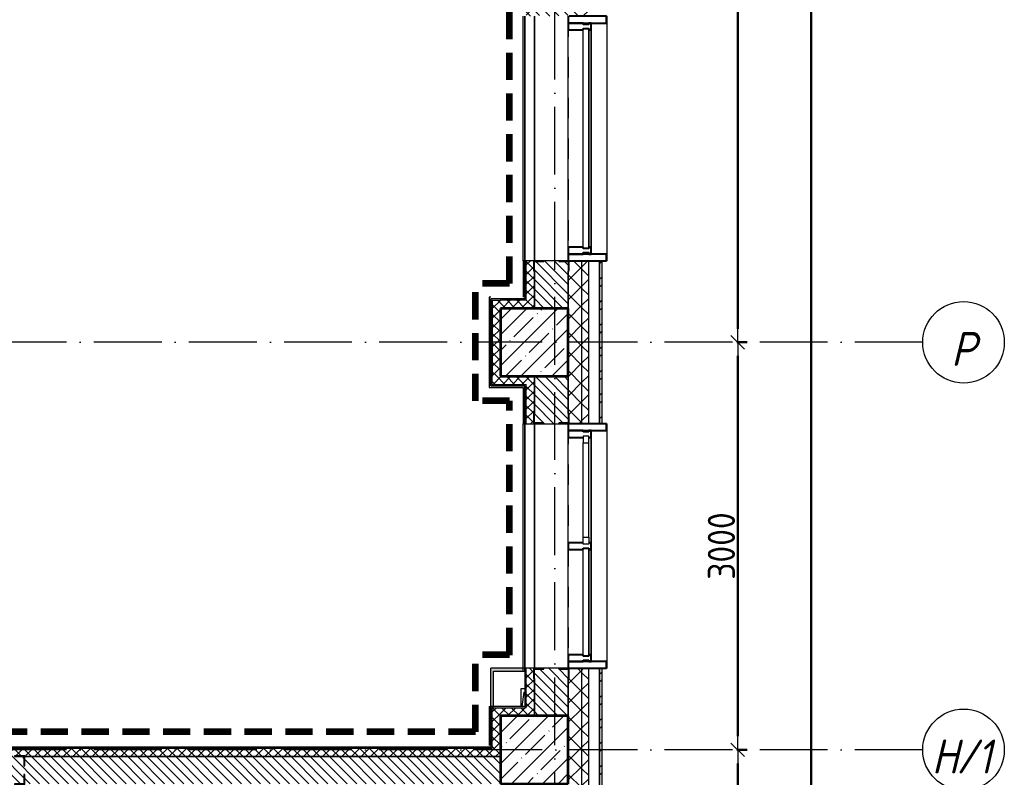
# Model space of a CAD drawing. Header units: millimetres. Extents: x -17017 to 628417, y -109036 to 199237.
# Drawn here: x 89492 to 96738, y -79268 to -73690 of the extents above; entities that cross this region are included whole.
import ezdxf

# ---------------------------------------------------------------- set-up
doc = ezdxf.new("R2010")
doc.units = ezdxf.units.MM
for name, pattern in [('50_200_ШТРИХ_1Т_ш5_п1_п1_', [700, 500, -100, 0, -100]), ('Штрих короткий', [300, 150, -150]), ('Штриховая _2 мм - 1 мм_', [300, 200, -100])]:
    doc.linetypes.add(name, pattern=pattern)
for name, color, linetype, lineweight in [('0-1', 7, 'Continuous', 5), ('0-2', 7, 'Continuous', 9), ('Импосты витража', 7, 'Continuous', 9), ('Импосты витража-1', 7, 'Continuous', 25), ('Каркас_Импост', 7, 'Continuous', 13), ('Каркас_Импост-1', 7, 'Continuous', 9), ('Несущие колонны', 7, 'Continuous', 9), ('Несущие колонны-1', 7, 'Continuous', 35), ('Обобщенные модели', 7, 'Continuous', 9), ('Общие ребра', 7, 'Continuous', 9), ('Окна', 7, 'Continuous', 9), ('Оси', 7, 'Continuous', 9), ('Оси-1', 7, 'Continuous', 20), ('Оси-2', 7, '50_200_ШТРИХ_1Т_ш5_п1_п1_', 9), ('Остекление-1', 7, 'Continuous', 9), ('Перемычка-1', 7, 'Штрих короткий', 9), ('Размеры', 7, 'Continuous', 15), ('Стены', 7, 'Continuous', 9), ('Стены-1', 7, 'Continuous', 13), ('стяжа', 7, 'Continuous', 30), ('Штриховка разреза-1', 7, 'Continuous', 9)]:
    doc.layers.add(name, color=color, linetype=linetype, lineweight=lineweight)
for name, color, linetype, lineweight, true_color in [('СТ-1_1', 7, 'Штриховая _2 мм - 1 мм_', 90, 0x888888), ('Штриховка разреза-2', 7, 'Continuous', 9, 0x787878), ('Штриховка разреза-3', 7, 'Continuous', 9, 0x0080ff)]:
    doc.layers.add(name, color=color, linetype=linetype, lineweight=lineweight, true_color=true_color)
doc.layers.get('0-2').off()
doc.styles.add('ISOCPEUR_I_1', font='isocpeui.ttf', dxfattribs={"width": 0.85, "height": 2.5})
doc.styles.add('СПДС', font='isocpeur.ttf', dxfattribs={"width": 0.9})
doc.dimstyles.new('Размера А3', dxfattribs={"dimtxt": 200, "dimasz": 100, "dimexe": 70, "dimexo": 100, "dimgap": 20, "dimtad": 1, "dimdec": 0, "dimrnd": 10, "dimzin": 0, "dimdsep": 46, "dimtxsty": 'СПДС', "dimblk": 'ARROWHEAD_6', "dimcen": 1, "dimclrd": 256, "dimclre": 256, "dimclrt": 256, "dimazin": 0, "dimtfac": 1, "dimtdec": 0, "dimtmove": 2, "dimatfit": 3, "dimfxl": 1, "dimtolj": 1, "dimtzin": 0, "dimarcsym": 0})
pattern_1 = [(135, (0, 0), (-35.35534, -35.35534), [])]
pattern_2 = [(45, (0, 0), (-35.35534, 35.35534), []), (135, (0, 0), (-35.35534, -35.35534), [])]
pattern_3 = [(45, (0, 0), (-70.71068, 70.71068), []), (135, (0, 0), (-70.71068, -70.71068), [])]

# ---------------------------------------------------------------- blocks, each defined once
blk = doc.blocks.new('Ось сетки - Круг_Ø6_00__ISO-2_5_0_9K_-16731441-АИ2_02_План отделки стен 2-го этажа _Часть 2_')
at = {"layer": 'Оси-1'}
blk.add_circle((0, 0), 3, dxfattribs=at)
blk = doc.blocks.new('ARROWHEAD_6')
at = {"color": 0, "linetype": 'Continuous'}
for p, q in [((0, 0), (-1, 0)), ((-0.5, -0.5), (0.5, 0.5))]:
    blk.add_line(p, q, dxfattribs=at)
blk = doc.blocks.new('*D748')
at = {"layer": 'Defpoints', "color": 0, "transparency": 16777216}
for p in [(94670.3, -79065.3), (94776.3, -79065.3), (94670.3, -85065.3)]:
    blk.add_point(p, dxfattribs=at)
at = {"layer": 'Размеры', "lineweight": -2, "transparency": 16777216}
for p, q in [((94770.3, -79065.3), (94846.3, -79065.3)), ((94776.3, -84965.3), (94776.3, -79165.3)), ((94770.3, -85065.3), (94846.3, -85065.3))]:
    blk.add_line(p, q, dxfattribs=at)
at = {"layer": 'Размеры', "lineweight": -2, "transparency": 16777216, "xscale": 100, "yscale": 100, "zscale": 100}
for p, rotation in [((94776.3, -79065.3), 90), ((94776.3, -85065.3), 270)]:
    blk.add_blockref('ARROWHEAD_6', p, dxfattribs=dict(at, rotation=rotation))
at = {"layer": 'Размеры', "transparency": 16777216, "insert": (94656.3, -82065.3), "char_height": 200, "width": 2.488, "attachment_point": 5, "rotation": 90, "style": 'СПДС'}
blk.add_mtext('\\A1;6000', dxfattribs=at)
blk = doc.blocks.new('*D749')
at = {"layer": 'Defpoints', "color": 0, "transparency": 16777216}
for p in [(94670.3, -76065.3), (94776.3, -76065.3), (94670.3, -79065.3)]:
    blk.add_point(p, dxfattribs=at)
at = {"layer": 'Размеры', "lineweight": -2, "transparency": 16777216}
for p, q in [((94770.3, -76065.3), (94846.3, -76065.3)), ((94776.3, -78965.3), (94776.3, -76165.3)), ((94770.3, -79065.3), (94846.3, -79065.3))]:
    blk.add_line(p, q, dxfattribs=at)
at = {"layer": 'Размеры', "lineweight": -2, "transparency": 16777216, "xscale": 100, "yscale": 100, "zscale": 100}
for p, rotation in [((94776.3, -76065.3), 90), ((94776.3, -79065.3), 270)]:
    blk.add_blockref('ARROWHEAD_6', p, dxfattribs=dict(at, rotation=rotation))
at = {"layer": 'Размеры', "transparency": 16777216, "insert": (94656.3, -77565.3), "char_height": 200, "width": 2.488, "attachment_point": 5, "rotation": 90, "style": 'СПДС'}
blk.add_mtext('\\A1;3000', dxfattribs=at)
blk = doc.blocks.new('*D750')
at = {"layer": 'Defpoints', "color": 0, "transparency": 16777216}
for p in [(94670.3, -70065.3), (94776.3, -70065.3), (94670.3, -76065.3)]:
    blk.add_point(p, dxfattribs=at)
at = {"layer": 'Размеры', "lineweight": -2, "transparency": 16777216}
for p, q in [((94770.3, -70065.3), (94846.3, -70065.3)), ((94776.3, -75965.3), (94776.3, -70165.3)), ((94770.3, -76065.3), (94846.3, -76065.3))]:
    blk.add_line(p, q, dxfattribs=at)
at = {"layer": 'Размеры', "lineweight": -2, "transparency": 16777216, "xscale": 100, "yscale": 100, "zscale": 100}
for p, rotation in [((94776.3, -70065.3), 90), ((94776.3, -76065.3), 270)]:
    blk.add_blockref('ARROWHEAD_6', p, dxfattribs=dict(at, rotation=rotation))
at = {"layer": 'Размеры', "transparency": 16777216, "insert": (94656.3, -73065.3), "char_height": 200, "width": 2.488, "attachment_point": 5, "rotation": 90, "style": 'СПДС'}
blk.add_mtext('\\A1;6000', dxfattribs=at)
blk = doc.blocks.new('*D757')
at = {"layer": 'Defpoints', "color": 0, "transparency": 16777216}
for p in [(94868.3, -57165.3), (95317.4, -57165.3), (95211.3, -106215.3)]:
    blk.add_point(p, dxfattribs=at)
at = {"layer": 'Размеры', "lineweight": -2, "transparency": 16777216}
for p, q in [((94968.3, -57165.3), (95387.4, -57165.3)), ((95317.4, -106115.3), (95317.4, -57265.3)), ((95311.3, -106215.3), (95387.4, -106215.3))]:
    blk.add_line(p, q, dxfattribs=at)
at = {"layer": 'Размеры', "lineweight": -2, "transparency": 16777216, "xscale": 100, "yscale": 100, "zscale": 100}
for p, rotation in [((95317.4, -57165.3), 90), ((95317.4, -106215.3), 270)]:
    blk.add_blockref('ARROWHEAD_6', p, dxfattribs=dict(at, rotation=rotation))
at = {"layer": 'Размеры', "transparency": 16777216, "insert": (95197.4, -81690.3), "char_height": 200, "width": 3.186, "attachment_point": 5, "rotation": 90, "style": 'СПДС'}
blk.add_mtext('\\A1;49050', dxfattribs=at)
blk = doc.blocks.new('BSC_Колонна _Прямоугольная - 500х500-V25-АИ2_02_План отделки стен 2-го этажа _Часть 2_')
at = {"layer": 'Несущие колонны'}
h = blk.add_hatch(dxfattribs=at)
h.set_pattern_fill('FP_33', color=256, style=0, pattern_type=2)
h.set_pattern_definition([(45, (-103350, -27150), (-114.04925, 114.04925), []), (45, (-103235.95, -27150), (-114.04925, 114.04925), [201.613, -40.323, 3.353, -36.97])])
h.paths.add_polyline_path([(-215.9, -250), (250, -250), (250, 250), (-250, 250), (-250, -250)], flags=0)
at = {"layer": 'Несущие колонны-1'}
for p, q in [((250, 250), (-250, 250)), ((-250, 250), (-250, -250)), ((250, -250), (250, 250)), ((-250, -250), (250, -250))]:
    blk.add_line(p, q, dxfattribs=at)
blk = doc.blocks.new('BSC_Колонна _Прямоугольная - 500х500-V33-АИ2_02_План отделки стен 2-го этажа _Часть 2_')
at = {"layer": 'Несущие колонны'}
h = blk.add_hatch(dxfattribs=at)
h.set_pattern_fill('FP_41', color=256, style=0, pattern_type=2)
h.set_pattern_definition([(45, (-103350, -30150), (-114.04925, 114.04925), []), (45, (-103235.95, -30150), (-114.04925, 114.04925), [201.613, -40.323, 3.353, -36.97])])
h.paths.add_polyline_path([(-215.9, -250), (250, -250), (250, 250), (-250, 250), (-250, -250)], flags=0)
at = {"layer": 'Несущие колонны-1'}
for p, q in [((250, 250), (-250, 250)), ((-250, 250), (-250, -250)), ((250, -250), (250, 250)), ((-250, -250), (250, -250))]:
    blk.add_line(p, q, dxfattribs=at)
blk = doc.blocks.new('PNS_Панель прямоугольная2 - Нр_Стекло - 40мм-26243474-АИ2_02_План отделки стен 2-го этажа _Часть 2_')
at = {"layer": 'Каркас_Импост'}
for p, q in [((-397.5, 0), (-397.5, 40)), ((-397.5, 40), (-347.5, 40)), ((-347.5, 40), (-347.5, 0)), ((397.5, 40), (347.5, 40)), ((347.5, 40), (347.5, 0)), ((397.5, 0), (397.5, 40)), ((-347.5, 0), (-397.5, 0)), ((347.5, 0), (397.5, 0))]:
    blk.add_line(p, q, dxfattribs=at)
at = {"layer": 'Каркас_Импост-1'}
for p, q in [((-347.5, 40), (347.5, 40)), ((-347.5, 0), (347.5, 0))]:
    blk.add_line(p, q, dxfattribs=at)
blk = doc.blocks.new('Прямоугольный импост - Импост структурный с накладкой - 150мм-25647633-АИ2_02_План отделки стен 2-го этажа _Часть 2_')
at = {"layer": 'Импосты витража-1'}
for p, q in [((-25, 0), (-25, 17)), ((-25, 17), (25, 17)), ((-15, 0), (-25, 0)), ((-15, -40), (-15, 0)), ((25, 17), (25, 0)), ((-25, -150), (-25, -40)), ((-25, -40), (-15, -40)), ((25, -40), (25, -150)), ((25, -150), (-25, -150))]:
    blk.add_line(p, q, dxfattribs=at)
blk = doc.blocks.new('Прямоугольный импост - Импост структурный с накладкой - 150мм-25647642-АИ2_02_План отделки стен 2-го этажа _Часть 2_')
at = {"layer": 'Импосты витража'}
for p, q in [((42475, -100), (43250, -100)), ((42475, -267), (43250, -267))]:
    blk.add_line(p, q, dxfattribs=at)
blk = doc.blocks.new('Прямоугольный импост - Импост структурный с накладкой - 150мм-V150-АИ2_02_План отделки стен 2-го этажа _Часть 2_')
at = {"layer": 'Импосты витража-1'}
for p, q in [((-25, 0), (-25, 17)), ((-25, 17), (25, 17)), ((25, 0), (15, 0)), ((15, 0), (15, -40)), ((25, 17), (25, 0)), ((-25, -150), (-25, -40)), ((15, -40), (25, -40)), ((25, -40), (25, -150)), ((25, -150), (-25, -150))]:
    blk.add_line(p, q, dxfattribs=at)
blk = doc.blocks.new('PNS_Панель прямоугольная1 - Нр_Стекло - 40мм-25259299-АИ2_02_План отделки стен 2-го этажа _Часть 2_')
at = {"layer": 'Остекление-1'}
for p, q in [((-387.5, 40), (387.5, 40)), ((-397.5, 0), (397.5, 0)), ((387.5, 0), (-387.5, 0))]:
    blk.add_line(p, q, dxfattribs=at)
blk = doc.blocks.new('Прямоугольный импост - Импост структурный с накладкой - 150мм-25647644-АИ2_02_План отделки стен 2-го этажа _Часть 2_')
at = {"layer": 'Импосты витража-1'}
for p, q in [((-25, 0), (-25, 17)), ((-25, 17), (25, 17)), ((-15, 0), (-25, 0)), ((-15, -40), (-15, 0)), ((25, 0), (15, 0)), ((15, 0), (15, -40)), ((25, 17), (25, 0)), ((-25, -150), (-25, -40)), ((-25, -40), (-15, -40)), ((15, -40), (25, -40)), ((25, -40), (25, -150)), ((25, -150), (-25, -150))]:
    blk.add_line(p, q, dxfattribs=at)
blk = doc.blocks.new('Прямоугольный импост - Откос НВФ_50х280 мм-25993834-АИ2_02_План отделки стен 2-го этажа _Часть 2_')
at = {"layer": 'Импосты витража-1'}
for p, q in [((-50, 130), (0, 130)), ((-50, -150), (-50, 130)), ((0, 130), (0, -144)), ((0, -150), (-50, -150))]:
    blk.add_line(p, q, dxfattribs=at)
blk = doc.blocks.new('Прямоугольный импост - Откос НВФ_50х280 мм-25993838-АИ2_02_План отделки стен 2-го этажа _Часть 2_')
at = {"layer": 'Импосты витража-1'}
for p, q in [((0, 130), (-50, 130)), ((-50, 130), (-50, -150)), ((0, -144), (0, 130)), ((-50, -150), (0, -150))]:
    blk.add_line(p, q, dxfattribs=at)
blk = doc.blocks.new('PNS_Панель прямоугольная1 - Нр_Стекло - 40мм-25293744-АИ2_02_План отделки стен 2-го этажа _Часть 2_')
at = {"layer": 'Остекление-1'}
for p, q in [((-800, 40), (800, 40)), ((-810, 0), (810, 0)), ((800, 0), (-800, 0))]:
    blk.add_line(p, q, dxfattribs=at)
blk = doc.blocks.new('Прямоугольный импост - Импост структурный с накладкой - 150мм-25651488-АИ2_02_План отделки стен 2-го этажа _Часть 2_')
at = {"layer": 'Импосты витража'}
for p, q in [((44650, -100), (46250, -100)), ((44650, -267), (46250, -267))]:
    blk.add_line(p, q, dxfattribs=at)
blk = doc.blocks.new('Прямоугольный импост - Импост структурный с накладкой - 150мм-25651501-АИ2_02_План отделки стен 2-го этажа _Часть 2_')
at = {"layer": 'Импосты витража-1'}
for p, q in [((-25, 0), (-25, 17)), ((-25, 17), (25, 17)), ((-15, 0), (-25, 0)), ((-15, -40), (-15, 0)), ((25, 0), (15, 0)), ((15, 0), (15, -40)), ((25, 17), (25, 0)), ((-25, -150), (-25, -40)), ((-25, -40), (-15, -40)), ((15, -40), (25, -40)), ((25, -40), (25, -150)), ((25, -150), (-25, -150))]:
    blk.add_line(p, q, dxfattribs=at)
blk = doc.blocks.new('Прямоугольный импост - Откос НВФ_50х280 мм-25995271-АИ2_02_План отделки стен 2-го этажа _Часть 2_')
at = {"layer": 'Импосты витража-1'}
for p, q in [((-50, 130), (0, 130)), ((-50, -150), (-50, 130)), ((0, 130), (0, -144)), ((0, -150), (-50, -150))]:
    blk.add_line(p, q, dxfattribs=at)
blk = doc.blocks.new('Прямоугольный импост - Откос НВФ_50х280 мм-25995273-АИ2_02_План отделки стен 2-го этажа _Часть 2_')
at = {"layer": 'Импосты витража-1'}
for p, q in [((0, 130), (-50, 130)), ((-50, 130), (-50, -150)), ((0, -144), (0, 130)), ((-50, -150), (0, -150))]:
    blk.add_line(p, q, dxfattribs=at)
blk = doc.blocks.new('Проем_Дверь_Прямоугольный - 1800х2700h_оконные проемы-25805030-АИ2_02_План отделки стен 2-го этажа _Часть 2_')
at = {"layer": 'Перемычка-1'}
for p, q in [((900, 125), (-900, 125)), ((900, -125), (-900, -125))]:
    blk.add_line(p, q, dxfattribs=at)
blk = doc.blocks.new('Фахверк_СКБ_Уголок - 250_2700-27497298-АИ2_02_План отделки стен 2-го этажа _Часть 2_')
at = {"layer": 'Обобщенные модели'}
for p, q in [((200, 181), (125, 181)), ((125, 181), (125, 106)), ((131, 106), (131, 175)), ((131, 175), (200, 175)), ((200, 175), (200, 181)), ((125, 106), (131, 106)), ((131, -6), (125, -6)), ((125, -6), (125, -81)), ((131, -75), (131, -6)), ((125, -81), (200, -81)), ((200, -75), (131, -75)), ((200, -81), (200, -75))]:
    blk.add_line(p, q, dxfattribs=at)
blk = doc.blocks.new('Фахверк_СКБ_Уголок - 200_3550-28267367-АИ2_02_План отделки стен 2-го этажа _Часть 2_')
at = {"layer": 'Обобщенные модели'}
for p, q in [((200, 156), (125, 156)), ((125, 156), (125, 81)), ((131, 81), (131, 150)), ((131, 150), (200, 150)), ((200, 150), (200, 156)), ((125, 81), (131, 81)), ((131, 19), (125, 19)), ((125, 19), (125, -56)), ((131, -50), (131, 19)), ((125, -56), (200, -56)), ((200, -50), (131, -50)), ((200, -56), (200, -50))]:
    blk.add_line(p, q, dxfattribs=at)
blk = doc.blocks.new('AR_Отверстие прямоугольное _в плите_ - AR_Отверстие прямоугольное _в плите_-30510730-АИ2_02_План отделки стен 2-го этажа _Часть 2_')
at = {"layer": 'Обобщенные модели'}
for p, q in [((-20, 100), (-50, 100)), ((-50, 100), (-50, -30)), ((-40, -30), (-25, 75)), ((-25, 75), (-20, 76.7))]:
    blk.add_line(p, q, dxfattribs=at)
blk = doc.blocks.new('Отлив_СКБ - Отлив витража_120_НВФ-31885687-АИ2_02_План отделки стен 2-го этажа _Часть 2_')
at = {"layer": 'Окна'}
for p, q in [((1750, -2), (50, -2)), ((0, -120), (0, -113)), ((0, -120), (1800, -120)), ((1800, -113), (1800, -120))]:
    blk.add_line(p, q, dxfattribs=at)
blk = doc.blocks.new('0125-Р-ОО-Ш2-АР-о_23_10_2024_rvt-1-АИ2_02_План отделки стен 2-го этажа _Часть 2_')
at = {"layer": 'Штриховка разреза-1'}
h = blk.add_hatch(dxfattribs=at)
h.set_pattern_fill('FP_81', color=256, style=0, pattern_type=2)
h.set_pattern_definition(pattern_3)
h.paths.add_polyline_path([(103700, -200), (103700, 750), (103606, 750), (103606, 675), (103600, 675), (103600, -200)], flags=0)
h.paths.add_polyline_path([(103700, 2550), (103700, 3750), (103606, 3750), (103606, 3675), (103600, 3675), (103600, 2625), (103606, 2625), (103606, 2550)], flags=0)
h.paths.add_polyline_path([(103700, 5550), (103700, 6750), (103606, 6750), (103606, 6675), (103600, 6675), (103600, 5625), (103606, 5625), (103606, 5550)], flags=0)
h.paths.add_polyline_path([(103606, 8550), (103700, 8550), (103700, 9750), (103606, 9750), (103606, 9675), (103600, 9675), (103600.1, 8625), (103606, 8625), (103606, 8556)], flags=0)
h.paths.add_polyline_path([(103606, 11550), (103700, 11550), (103700, 12750), (103606, 12750), (103606, 12675), (103600, 12675), (103600, 11625), (103606, 11625), (103606, 11556)], flags=0)
h.paths.add_polyline_path([(103700, 14550), (103700, 15750), (103606, 15750), (103606, 15675), (103600, 15675), (103600, 14625), (103606, 14625), (103606, 14550)], flags=0)
h.paths.add_polyline_path([(103700, 17550), (103700, 18750), (103606, 18750), (103606, 18675), (103600, 18675), (103600.1, 17625), (103606, 17625), (103606, 17550)], flags=0)
h.paths.add_polyline_path([(103700, 20550), (103700, 21750), (103606, 21750), (103606, 21675), (103600, 21675), (103600, 20625), (103606, 20625), (103606, 20550)], flags=0)
h.paths.add_polyline_path([(103700, 26550), (103700, 27750), (103606, 27750), (103606, 27675), (103600, 27675), (103600, 26625), (103606, 26625), (103606, 26550)], flags=0)
h.paths.add_polyline_path([(103700, 29550), (103700, 30750), (103606, 30750), (103606, 30675), (103600, 30675), (103600.1, 29625), (103606, 29625), (103606, 29550)], flags=0)
h.paths.add_polyline_path([(103700, 32550), (103700, 33750), (103606, 33750), (103606, 33675), (103600, 33675), (103600.1, 32625), (103606, 32625), (103606, 32550)], flags=0)
h.paths.add_polyline_path([(103700, 35550), (103700, 36750), (103606, 36750), (103606, 36675), (103600, 36675), (103600, 35625), (103606, 35625), (103606, 35550)], flags=0)
h.paths.add_polyline_path([(103606, 38550), (103700, 38550), (103700, 39750), (103606, 39750), (103606, 39675), (103600, 39675), (103600, 38625), (103606, 38625), (103606, 38556)], flags=0)
h.paths.add_polyline_path([(103700, 41550), (103700, 42750), (103606, 42750), (103606, 42675), (103600, 42675), (103600, 41625), (103606, 41625), (103606, 41550)], flags=0)
h.paths.add_polyline_path([(103700, 47550), (103700, 48615), (103600, 48615), (103600, 47625), (103606, 47625), (103606, 47550)], flags=0)
h = blk.add_hatch(dxfattribs=at)
h.set_pattern_fill('FP_81', color=256, style=0, pattern_type=2)
h.set_pattern_definition(pattern_3)
h.paths.add_polyline_path([(103700, -250), (103750, -250), (103750, 750), (103700, 750), (103700, -200)], flags=0)
h.paths.add_polyline_path([(103700, 2550), (103750, 2550), (103750, 3750), (103700, 3750), (103700, 3265)], flags=0)
h.paths.add_polyline_path([(103700, 5550), (103750, 5550), (103750, 6750), (103700, 6750), (103700, 6037.1)], flags=0)
h.paths.add_polyline_path([(103700, 8550), (103750, 8550), (103750, 9750), (103700, 9750), (103700, 8809.2)], flags=0)
h.paths.add_polyline_path([(103700, 11550), (103750, 11550), (103750, 12750), (103700, 12750), (103700, 11581.4)], flags=0)
h.paths.add_polyline_path([(103750, 14550), (103750, 15750), (103700, 15750), (103700, 14550)], flags=0)
h.paths.add_polyline_path([(103750, 17550), (103750, 18750), (103700, 18750), (103700, 17550)], flags=0)
h.paths.add_polyline_path([(103700, 20550), (103750, 20550), (103750, 21750), (103700, 21750), (103700, 20821.8)], flags=0)
h.paths.add_polyline_path([(103750, 26550), (103750, 27750), (103700, 27750), (103700, 26550)], flags=0)
h.paths.add_polyline_path([(103700, 29550), (103750, 29550), (103750, 30750), (103700, 30750), (103700, 30062.2)], flags=0)
h.paths.add_polyline_path([(103700, 32550), (103750, 32550), (103750, 33750), (103700, 33750), (103700, 32834.3)], flags=0)
h.paths.add_polyline_path([(103700, 35550), (103750, 35550), (103750, 36750), (103700, 36750), (103700, 35606.4)], flags=0)
h.paths.add_polyline_path([(103700, 38550), (103750, 38550), (103750, 39750), (103700, 39750), (103700, 39302.5)], flags=0)
h.paths.add_polyline_path([(103700, 41550), (103750, 41550), (103750, 42750), (103700, 42750), (103700, 42074.7)], flags=0)
h.paths.add_polyline_path([(103750, 47550), (103750, 48615), (103700, 48615), (103700, 47550)], flags=0)
h = blk.add_hatch(dxfattribs=at)
h.set_pattern_fill('FP_80', color=256, style=0, pattern_type=2)
h.set_pattern_definition([(45, (0, 0), (-85.53659, 85.53659), []), (45, (57.02, 0), (-85.53659, 85.53659), [])])
h.paths.add_polyline_path([(103830, -350), (103850, -350), (103850, 750), (103830, 750), (103830, -330)], flags=0)
h.paths.add_polyline_path([(103850, 2550), (103850, 3750), (103830, 3750), (103830, 2550)], flags=0)
h.paths.add_polyline_path([(103830, 5550), (103850, 5550), (103850, 6750), (103830, 6750), (103830, 6037.1)], flags=0)
h.paths.add_polyline_path([(103850, 8550), (103850, 9750), (103830, 9750), (103830, 8550)], flags=0)
h.paths.add_polyline_path([(103850, 11550), (103850, 12750), (103830, 12750), (103830, 11550)], flags=0)
h.paths.add_polyline_path([(103850, 14550), (103850, 15750), (103830, 15750), (103830, 14550)], flags=0)
h.paths.add_polyline_path([(103830, 17550), (103850, 17550), (103850, 18750), (103830, 18750), (103830, 18049.6)], flags=0)
h.paths.add_polyline_path([(103850, 20550), (103850, 21750), (103830, 21750), (103830, 20550)], flags=0)
h.paths.add_polyline_path([(103850, 26550), (103850, 27750), (103830, 27750), (103830, 26550)], flags=0)
h.paths.add_polyline_path([(103850, 29550), (103850, 30750), (103830, 30750), (103830, 29550)], flags=0)
h.paths.add_polyline_path([(103850, 32550), (103850, 33750), (103830, 33750), (103830, 32550)], flags=0)
h.paths.add_polyline_path([(103850, 35550), (103850, 36750), (103830, 36750), (103830, 35550)], flags=0)
h.paths.add_polyline_path([(103850, 38550), (103850, 39750), (103830, 39750), (103830, 38550)], flags=0)
h.paths.add_polyline_path([(103850, 41550), (103850, 42750), (103830, 42750), (103830, 41550)], flags=0)
h.paths.add_polyline_path([(103830, 47550), (103850, 47550), (103850, 48615), (103830, 48615), (103830, 47618.9)], flags=0)
h = blk.add_hatch(dxfattribs=at)
h.set_pattern_fill('FP_2', color=256, style=0, pattern_type=2)
h.set_pattern_definition(pattern_1)
h.paths.add_polyline_path([(103350, 30400), (103600, 30400), (103600, 30744), (103531, 30744), (103531, 30750), (103419, 30750), (103419, 30744), (103350, 30744), (103350, 30675)], flags=0)
h.paths.add_polyline_path([(103531, 32550), (103531, 32556), (103600, 32556), (103600, 33744), (103531, 33744), (103531, 33750), (103419, 33750), (103419, 33744), (103350, 33744), (103350, 32556), (103419, 32556), (103419, 32550)], flags=0)
h.paths.add_polyline_path([(103531, 35550), (103531, 35556), (103600, 35556), (103600, 35900), (103350, 35900), (103350, 35556), (103419, 35556), (103419, 35550)], flags=0)
h = blk.add_hatch(dxfattribs=at)
h.set_pattern_fill('FP_2', color=256, style=0, pattern_type=2)
h.set_pattern_definition(pattern_1)
h.paths.add_polyline_path([(103531, 27400), (103600, 27400), (103600, 27744), (103531, 27744), (103531, 27750), (103419, 27750), (103419, 27744), (103350, 27744), (103350, 27400)], flags=0)
h.paths.add_polyline_path([(103531, 29550), (103531, 29556), (103600, 29556), (103600, 29900), (103350, 29900), (103350, 29556), (103419, 29556), (103419, 29550)], flags=0)
h = blk.add_hatch(dxfattribs=at)
h.set_pattern_fill('FP_2', color=256, style=0, pattern_type=2)
h.set_pattern_definition(pattern_1)
h.paths.add_polyline_path([(103100, 26900), (103100, 27100), (99600, 27100), (99600, 27031), (99594, 27031), (99594, 27100), (96100, 27100), (96100, 26900), (99594, 26900), (99594, 26969), (99600, 26969), (99600, 26900), (102202.1, 26900)], flags=0)
at = {"layer": 'Штриховка разреза-2'}
h = blk.add_hatch(dxfattribs=at)
h.set_pattern_fill('FP_146', color=256, style=0, pattern_type=2)
h.set_pattern_definition(pattern_2)
h.paths.add_polyline_path([(103290, 30400), (103350, 30400), (103350, 30675), (103344, 30675), (103344, 30750), (103290, 30750), (103290, 30460)], flags=0)
h.paths.add_polyline_path([(103290, 32550), (103344, 32550), (103344, 32625), (103350, 32625), (103350, 33675), (103344, 33675), (103344, 33750), (103290, 33750), (103290, 32556)], flags=0)
h.paths.add_polyline_path([(103344, 35550), (103344, 35625), (103350, 35625), (103350, 35900), (103290, 35900), (103290, 35550)], flags=0)
h = blk.add_hatch(dxfattribs=at)
h.set_pattern_fill('FP_146', color=256, style=0, pattern_type=2)
h.set_pattern_definition(pattern_2)
h.paths.add_polyline_path([(103100, 29900), (103100, 30460), (103040, 30460), (103040, 29900)], flags=0)
h = blk.add_hatch(dxfattribs=at)
h.set_pattern_fill('FP_146', color=256, style=0, pattern_type=2)
h.set_pattern_definition(pattern_2)
h.paths.add_polyline_path([(103290, 30400), (103290, 30460), (103100, 30460), (103100, 30400), (103280, 30400)], flags=0)
h = blk.add_hatch(dxfattribs=at)
h.set_pattern_fill('FP_146', color=256, style=0, pattern_type=2)
h.set_pattern_definition(pattern_2)
h.paths.add_polyline_path([(103134.1, 29840), (103290, 29840), (103290, 29900), (103040, 29900), (103040, 29840), (103100, 29840)], flags=0)
h = blk.add_hatch(dxfattribs=at)
h.set_pattern_fill('FP_146', color=256, style=0, pattern_type=2)
h.set_pattern_definition(pattern_2)
h.paths.add_polyline_path([(103290, 27400), (103350, 27400), (103350, 27675), (103344, 27675), (103344, 27750), (103290, 27750), (103290, 27460)], flags=0)
h.paths.add_polyline_path([(103344, 29550), (103344, 29625), (103350, 29625), (103350, 29900), (103290, 29900), (103290, 29550)], flags=0)
h = blk.add_hatch(dxfattribs=at)
h.set_pattern_fill('FP_146', color=256, style=0, pattern_type=2)
h.set_pattern_definition(pattern_2)
h.paths.add_polyline_path([(103040, 27100), (103100, 27100), (103100, 27460), (103040, 27460), (103040, 27160)], flags=0)
h = blk.add_hatch(dxfattribs=at)
h.set_pattern_fill('FP_146', color=256, style=0, pattern_type=2)
h.set_pattern_definition(pattern_2)
h.paths.add_polyline_path([(103290, 27400), (103290, 27460), (103100, 27460), (103100, 27400), (103280, 27400)], flags=0)
h = blk.add_hatch(dxfattribs=at)
h.set_pattern_fill('FP_146', color=256, style=0, pattern_type=2)
h.set_pattern_definition(pattern_2)
h.paths.add_polyline_path([(103030, 27100), (103040, 27100), (103040, 27160), (96160, 27160), (96160, 27100), (99525, 27100), (99525, 27106), (99600, 27106), (99600, 27100), (102202.1, 27100)], flags=0)
at = {"layer": 'Общие ребра'}
for p, q in [((103290, 30460), (103290, 30750)), ((103700, 29550), (103700, 30750)), ((103750, 29550), (103750, 30750)), ((103350, 30400), (103350, 30675)), ((103350, 30675), (103350, 30400)), ((103600, 30400), (103600, 30675)), ((103600, 30675), (103600, 30400)), ((103040, 30460), (103040, 29900)), ((103040, 30460), (103100, 30460)), ((103280, 30460), (103100, 30460)), ((103290, 30460), (103280, 30460)), ((103040, 29840), (103040, 29900)), ((103350, 29625), (103350, 29900)), ((103350, 29900), (103350, 29625)), ((103600, 29625), (103600, 29900)), ((103600, 29900), (103600, 29625)), ((103040, 29840), (103280, 29840)), ((103280, 29840), (103290, 29840)), ((103290, 29550), (103290, 29840)), ((103290, 27460), (103290, 27750)), ((103700, 26550), (103700, 27750)), ((103750, 26550), (103750, 27750)), ((103350, 27400), (103350, 27675)), ((103350, 27675), (103350, 27400)), ((103600, 27400), (103600, 27675)), ((103600, 27675), (103600, 27400)), ((103040, 27460), (103100, 27460)), ((103040, 27160), (103040, 27460)), ((103100, 27460), (103280, 27460)), ((103290, 27460), (103280, 27460)), ((103030, 27160), (96170, 27160)), ((103040, 27160), (103030, 27160))]:
    blk.add_line(p, q, dxfattribs=at)
at = {"layer": 'Стены'}
for p, q in [((103280, 30750), (103280, 32550)), ((103350, 32550), (103350, 30750)), ((103350, 30750), (103350, 32550)), ((103280, 27750), (103280, 29550)), ((103350, 29550), (103350, 27750)), ((103350, 27750), (103350, 29550))]:
    blk.add_line(p, q, dxfattribs=at)
at = {"layer": 'Стены-1'}
for p, q in [((103280, 30750), (103280, 30470)), ((103344, 30750), (103280, 30750)), ((103531, 30750), (103419, 30750)), ((103830, 30750), (103606, 30750)), ((103850, 30750), (103830, 30750)), ((103830, 30750), (103830, 29550)), ((103830, 29550), (103830, 30750)), ((103850, 29550), (103850, 30750)), ((103040, 30470), (103030, 30470)), ((103030, 30470), (103030, 29900)), ((103100, 30470), (103040, 30470)), ((103280, 30470), (103100, 30470)), ((103030, 29900), (103030, 29840)), ((103030, 29840), (103030, 29830)), ((103030, 29830), (103280, 29830)), ((103280, 29830), (103280, 29550)), ((103280, 29550), (103344, 29550)), ((103419, 29550), (103531, 29550)), ((103606, 29550), (103830, 29550)), ((103830, 29550), (103850, 29550)), ((103280, 27750), (103280, 27470)), ((103344, 27750), (103280, 27750)), ((103531, 27750), (103419, 27750)), ((103830, 27750), (103606, 27750)), ((103850, 27750), (103830, 27750)), ((103830, 27750), (103830, 26550)), ((103830, 26550), (103830, 27750)), ((103850, 26550), (103850, 27750)), ((103030, 27470), (103030, 27170)), ((103040, 27470), (103030, 27470)), ((103100, 27470), (103040, 27470)), ((103280, 27470), (103100, 27470)), ((103030, 27170), (96170, 27170)), ((103030, 27100), (99600, 27100)), ((99600, 27100), (103030, 27100)), ((103100, 27100), (103030, 27100)), ((103030, 27100), (103040, 27100)), ((103040, 27100), (103100, 27100))]:
    blk.add_line(p, q, dxfattribs=at)
at = {"layer": '0-2'}
for name, p, rotation in [('Проем_Дверь_Прямоугольный - 1800х2700h_оконные проемы-25805030-АИ2_02_План отделки стен 2-го этажа _Часть 2_', (103475, 31650), 89.9999999999999), ('Отлив_СКБ - Отлив витража_120_НВФ-31885687-АИ2_02_План отделки стен 2-го этажа _Часть 2_', (103767, 30750), 90), ('Прямоугольный импост - Импост структурный с накладкой - 150мм-25651488-АИ2_02_План отделки стен 2-го этажа _Часть 2_', (103500, -13800), 89.99999999999972), ('PNS_Панель прямоугольная1 - Нр_Стекло - 40мм-25293744-АИ2_02_План отделки стен 2-го этажа _Часть 2_', (103750, 31650), 89.99999999999899), ('Прямоугольный импост - Откос НВФ_50х280 мм-25995273-АИ2_02_План отделки стен 2-го этажа _Часть 2_', (103750, 30750), 269.999999999999), ('Фахверк_СКБ_Уголок - 250_2700-27497298-АИ2_02_План отделки стен 2-го этажа _Часть 2_', (103425, 30875), 269.9999999999999), ('Фахверк_СКБ_Уголок - 250_2700-27497298-АИ2_02_План отделки стен 2-го этажа _Часть 2_', (103525, 29425), 89.9999999999999), ('Проем_Дверь_Прямоугольный - 1800х2700h_оконные проемы-25805030-АИ2_02_План отделки стен 2-го этажа _Часть 2_', (103475, 28650), 89.9999999999999), ('Отлив_СКБ - Отлив витража_120_НВФ-31885687-АИ2_02_План отделки стен 2-го этажа _Часть 2_', (103767, 27750), 90), ('Прямоугольный импост - Импост структурный с накладкой - 150мм-25647642-АИ2_02_План отделки стен 2-го этажа _Часть 2_', (103500, -13800), 89.99999999999999), ('PNS_Панель прямоугольная2 - Нр_Стекло - 40мм-26243474-АИ2_02_План отделки стен 2-го этажа _Часть 2_', (103750, 29062.5), 89.9999999999975), ('Прямоугольный импост - Импост структурный с накладкой - 150мм-25647642-АИ2_02_План отделки стен 2-го этажа _Часть 2_', (103500, -14625), 89.99999999999878), ('PNS_Панель прямоугольная1 - Нр_Стекло - 40мм-25259299-АИ2_02_План отделки стен 2-го этажа _Часть 2_', (103750, 28237.5), 89.9999999999975), ('Прямоугольный импост - Откос НВФ_50х280 мм-25993838-АИ2_02_План отделки стен 2-го этажа _Часть 2_', (103750, 27750), 269.9999999999975), ('Фахверк_СКБ_Уголок - 250_2700-27497298-АИ2_02_План отделки стен 2-го этажа _Часть 2_', (103425, 27875), 270), ('Фахверк_СКБ_Уголок - 200_3550-28267367-АИ2_02_План отделки стен 2-го этажа _Часть 2_', (99725, 27050), 180)]:
    blk.add_blockref(name, p, dxfattribs=dict(at, rotation=rotation))
at = {"layer": '0-2', "extrusion": (0, 0, -1)}
for name, p, rotation in [('Прямоугольный импост - Откос НВФ_50х280 мм-25995271-АИ2_02_План отделки стен 2-го этажа _Часть 2_', (-103750, 32550), 90.00000000000101), ('Прямоугольный импост - Импост структурный с накладкой - 150мм-25651501-АИ2_02_План отделки стен 2-го этажа _Часть 2_', (-103750, 32475), 90.00000000000101), ('Прямоугольный импост - Импост структурный с накладкой - 150мм-25651501-АИ2_02_План отделки стен 2-го этажа _Часть 2_', (-103750, 30825), 90.00000000000101), ('Прямоугольный импост - Откос НВФ_50х280 мм-25993834-АИ2_02_План отделки стен 2-го этажа _Часть 2_', (-103750, 29550), 90.0000000000025), ('Прямоугольный импост - Импост структурный с накладкой - 150мм-V150-АИ2_02_План отделки стен 2-го этажа _Часть 2_', (-103750, 29475), 90.0000000000025), ('Прямоугольный импост - Импост структурный с накладкой - 150мм-25647633-АИ2_02_План отделки стен 2-го этажа _Часть 2_', (-103750, 28650), 90.0000000000025), ('Прямоугольный импост - Импост структурный с накладкой - 150мм-25647644-АИ2_02_План отделки стен 2-го этажа _Часть 2_', (-103750, 27825), 90.0000000000025)]:
    blk.add_blockref(name, p, dxfattribs=dict(at, rotation=rotation))
at = {"layer": '0-2'}
for name, p in [('BSC_Колонна _Прямоугольная - 500х500-V33-АИ2_02_План отделки стен 2-го этажа _Часть 2_', (103350, 30150)), ('AR_Отверстие прямоугольное _в плите_ - AR_Отверстие прямоугольное _в плите_-30510730-АИ2_02_План отделки стен 2-го этажа _Часть 2_', (103300, 27500)), ('BSC_Колонна _Прямоугольная - 500х500-V25-АИ2_02_План отделки стен 2-го этажа _Часть 2_', (103350, 27150))]:
    blk.add_blockref(name, p, dxfattribs=at)
blk = doc.blocks.new('2ч2эт')
at = {"layer": 'Штриховка разреза-3'}
for points in [[(92979.9, -78745.3), (92979.9, -78465.3), (92959.9, -78465.3), (92959.9, -78745.3)], [(93197.9, -78485.3), (93197.9, -78465.3), (92979.9, -78465.3), (92979.9, -78485.3), (93064, -78485.3)]]:
    blk.add_hatch(color=256, dxfattribs=at).paths.add_polyline_path(points, flags=0)
at = {"layer": 'Общие ребра'}
blk.add_line((93197.9, -78485.3), (93197.9, -78465.3), dxfattribs=at)
at = {"layer": 'СТ-1_1'}
for p, q in [((93097.9, -75633.3), (93097.9, -70773.3)), ((92847.9, -76497.3), (92847.9, -75633.3)), ((93097.9, -75633.3), (92847.9, -75633.3)), ((93097.9, -76497.3), (92847.9, -76497.3)), ((93097.9, -78367.3), (93097.9, -76497.3)), ((92847.9, -78933.3), (92847.9, -78365.3)), ((93097.9, -78365.3), (92847.9, -78365.3)), ((92847.9, -78933.3), (86211.9, -78933.3))]:
    blk.add_line(p, q, dxfattribs=at)
at = {"layer": 'Стены'}
for p, q in [((93197.9, -75465.3), (93197.9, -73665.3)), ((93209.9, -73665.3), (93209.9, -75465.3)), ((93197.9, -78465.3), (93197.9, -76665.3)), ((93209.9, -76665.3), (93209.9, -78465.3))]:
    blk.add_line(p, q, dxfattribs=at)
at = {"layer": 'Стены-1'}
for p, q in [((93209.9, -75465.3), (93197.9, -75465.3)), ((93197.9, -75465.3), (93197.9, -75733.3)), ((93209.9, -75733.3), (93209.9, -75465.3)), ((92959.9, -75733.3), (92947.9, -75733.3)), ((92947.9, -75733.3), (92947.9, -76397.3)), ((92959.9, -76385.3), (92959.9, -75745.3)), ((92947.9, -76397.3), (93197.9, -76397.3)), ((93209.9, -76385.3), (92959.9, -76385.3)), ((93197.9, -76397.3), (93197.9, -76665.3)), ((93209.9, -76665.3), (93209.9, -76385.3)), ((93197.9, -76665.3), (93209.9, -76665.3)), ((93197.9, -78465.3), (92959.9, -78465.3)), ((92959.9, -79033.3), (92959.9, -78465.3)), ((93209.9, -78465.3), (93197.9, -78465.3)), ((93209.9, -78485.3), (93209.9, -78465.3)), ((92979.9, -78485.3), (93209.9, -78485.3)), ((92979.9, -78745.3), (92979.9, -78485.3)), ((92947.9, -78745.3), (92979.9, -78745.3)), ((92947.9, -78745.3), (92947.9, -79033.3))]:
    blk.add_line(p, q, dxfattribs=at)
at = {"layer": '0-1'}
blk.add_blockref('0125-Р-ОО-Ш2-АР-о_23_10_2024_rvt-1-АИ2_02_План отделки стен 2-го этажа _Часть 2_', (-10070.1, -106215.3), dxfattribs=at)
blk = doc.blocks.new('ось2эт')
at = {"layer": 'Оси-2'}
for p, q in [((93429.9, -108435.9), (93429.9, -54635.1)), ((96138.3, -76065.3), (85629.9, -76065.3)), ((96138.3, -79065.3), (85629.9, -79065.3))]:
    blk.add_line(p, q, dxfattribs=at)
at = {"layer": 'Оси-1', "xscale": 99.99999999999993, "yscale": 99.99999999999993, "zscale": 99.99999999999993, "rotation": 89.99999999999984}
for p in [(96438.3, -76065.3), (96438.3, -79065.3)]:
    blk.add_blockref('Ось сетки - Круг_Ø6_00__ISO-2_5_0_9K_-16731441-АИ2_02_План отделки стен 2-го этажа _Часть 2_', p, dxfattribs=at)
at = {"layer": 'Оси', "char_height": 250, "attachment_point": 1, "style": 'ISOCPEUR_I_1'}
for s, insert, width in [('\\fISOCPEUR|b0|i1|c204|p34|;\\W.9;Р', (96345.5, -75989.2), 223.671), ('\\fISOCPEUR|b0|i1|c204|p34|;\\W.9;Н', (96202.8, -78989.2), 223.671), ('/1', (96387.4, -78989.2), 346.329)]:
    blk.add_mtext(s, dxfattribs=dict(at, insert=insert, width=width))
at = {"layer": 'Размеры'}
for base, p1, p2, picture, middle in [((95317.4, -57165.3), (95211.3, -106215.3), (94868.3, -57165.3), '*D757', (95197.4, -81690.3)), ((94776.3, -70065.3), (94670.3, -76065.3), (94670.3, -70065.3), '*D750', (94656.3, -73065.3)), ((94776.3, -76065.3), (94670.3, -79065.3), (94670.3, -76065.3), '*D749', (94656.3, -77565.3)), ((94776.3, -79065.3), (94670.3, -85065.3), (94670.3, -79065.3), '*D748', (94656.3, -82065.3))]:
    dim = blk.add_linear_dim(base=base, p1=p1, p2=p2, angle=90, dimstyle='Размера А3', dxfattribs=at)
    dim.commit()
    dim.dimension.update_dxf_attribs({"geometry": picture, "text_midpoint": middle})

msp = doc.modelspace()

# ---------------------------------------------------------------- block references
at = {"layer": 'стяжа'}
for name in ['ось2эт', '2ч2эт']:
    msp.add_blockref(name, (0, 0), dxfattribs=at)

doc.saveas('drawing.dxf')
